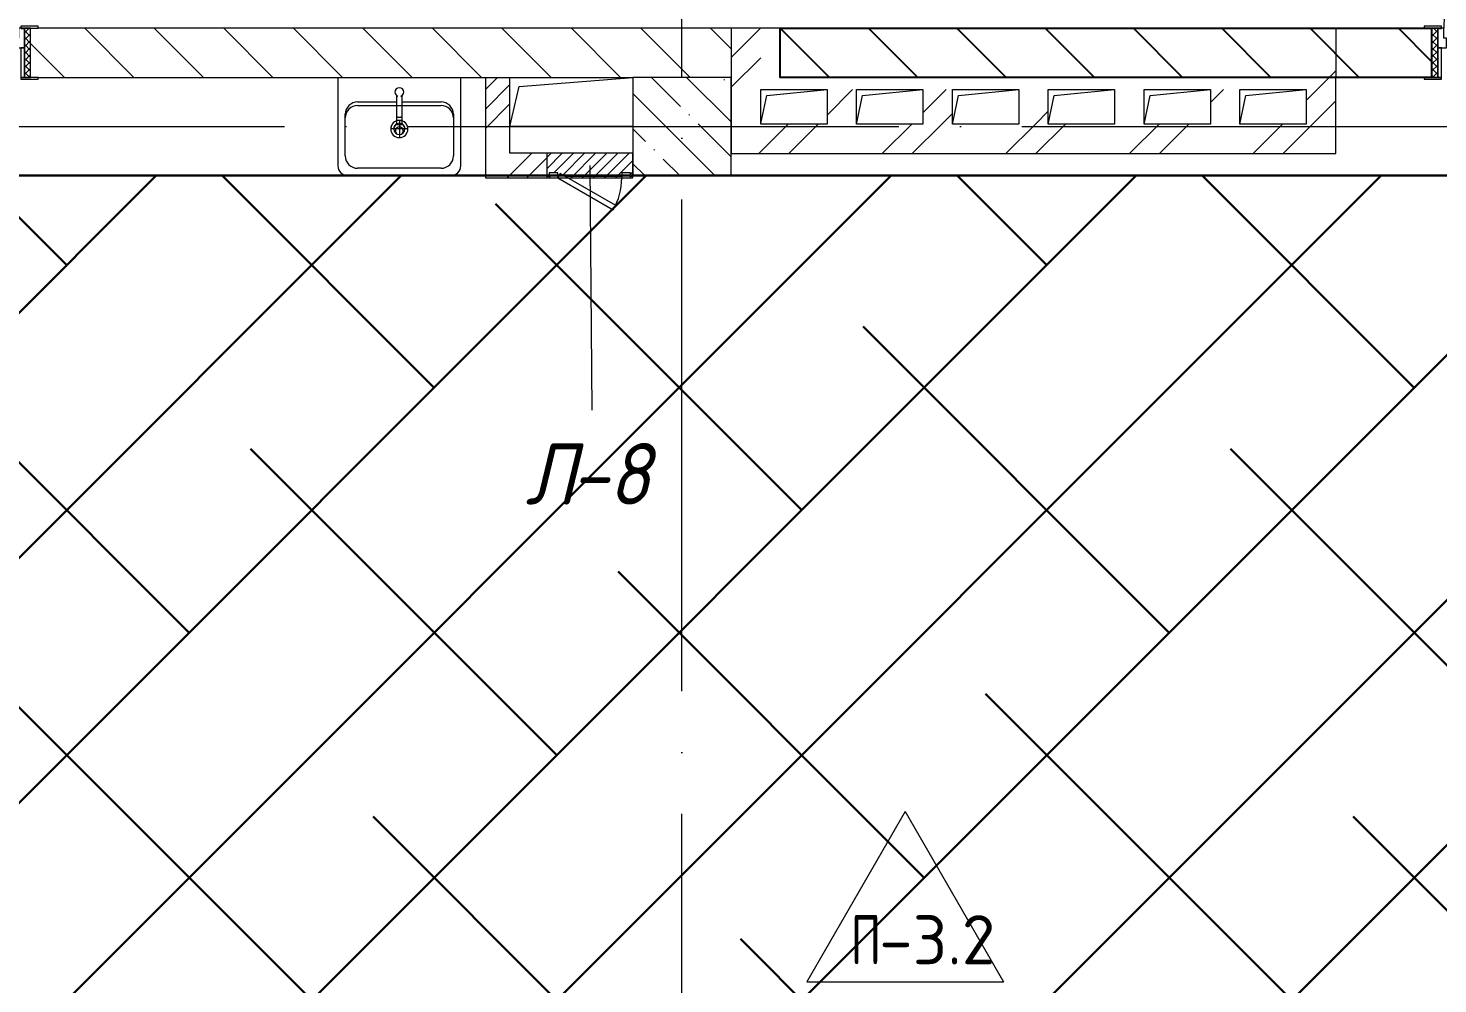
# Model space of a CAD drawing. Header units: millimetres. Extents: x -68946 to 690821, y -552984 to 293768.
# Drawn here: x 44202 to 49937, y -211754 to -207866 of the extents above; entities that cross this region are included whole.
import ezdxf

# ---------------------------------------------------------------- set-up
doc = ezdxf.new("R2010")
doc.units = ezdxf.units.MM
doc.linetypes.add('ADSK_Линия сетки', pattern=[2500, 2000, -250, 0, -250])
for name, color, linetype, lineweight in [('0) блоки', 250, 'Continuous', 25), ('1.1) Стяжка 5 вып.', 30, 'Continuous', 30), ('1.3) Звуко-изол           5 вып.', 90, 'Continuous', 30), ('A-DETL-GENF-OTLN', 250, 'Continuous', 5), ('A-DOOR-____-IDEN', 250, 'Continuous', 9), ('A-DOOR-____-MCUT', 250, 'Continuous', 5), ('A-DOOR-____-OTLN', 250, 'Continuous', 5), ('A-DOOR-FRAM-MCUT', 250, 'Continuous', 5), ('A-DOOR-FRAM-OTLN', 250, 'Continuous', 5), ('A-FLOR-____-IDEN', 250, 'Continuous', 9), ('A-FLOR-____-OTLN', 250, 'Continuous', 9), ('A-GENM-____-MCUT', 250, 'Continuous', 25), ('A-GENM-____-OTLN', 250, 'Continuous', 9), ('A-GLAZ-____-OTLN', 250, 'Continuous', 5), ('A-WALL-____-MCUT', 250, 'Continuous', 13), ('A-WALL-____-PATT', 250, 'Continuous', 13), ('P-SANR-FIXT-OTLN', 250, 'Continuous', 9), ('S-COLS-____-MCUT', 250, 'Continuous', 25), ('S-COLS-____-OTLN', 250, 'Continuous', 9), ('S-GRID-____-OTLN', 250, 'Continuous', 9)]:
    doc.layers.add(name, color=color, linetype=linetype, lineweight=lineweight)
doc.styles.add('ISOCPEUR_2', font='isocpeur.ttf', dxfattribs={"height": 160})
doc.styles.add('ISOCPEUR_I', font='isocpeui.ttf', dxfattribs={"width": 0.9, "height": 12.5})
pattern_1 = [(135, (1751.41, 164.685), (-14.14214, -14.14214), []), (225, (1751.41, 164.685), (14.14214, -14.14214), [])]
pattern_2 = [(45, (-371.384, 164.685), (-14.1421, 14.1421), []), (135, (-371.384, 164.685), (-14.1421, -14.1421), [])]
pattern_3 = [(45, (-3188.22, -259241.4), (-224.5064, 224.5064), []), (45, (-3108.85, -259241.4), (0, 449.0128), []), (45, (-3267.6, -259241.4), (0, 449.0128), [])]
pattern_4 = [(45, (-3188.22, -259241.4), (-251.4472, 251.4472), []), (45, (-3188.22, -258860.4), (-251.4472, 251.4472), [])]

# ---------------------------------------------------------------- blocks, each defined once
blk = doc.blocks.new('Раковина_АИ_3D_Рен_МГН_Santek Neo 50 - Раковина 500x400x170-V25-АР1_Маркировочный план 3 этажа')
at = {"layer": 'P-SANR-FIXT-OTLN', "lineweight": 5}
for p, q in [((-250, 25), (-250, -335)), ((250, -335), (250, 25)), ((-10, -167), (-10, -50.2)), ((10, -50.2), (10, -167)), ((-170, -75), (-10, -75)), ((-170, -89.7), (170, -89.7)), ((10, -75), (170, -75)), ((-220, -295), (-220, -125)), ((-220, -295), (-220, -139.7)), ((-10, -167), (10, -167)), ((-5.9, -137), (-7, -137)), ((-7, -137), (-7, -137)), ((-5.9, -137), (5.9, -137)), ((0, -150), (0, -220)), ((7, -137), (5.9, -137)), ((7, -137), (7, -137)), ((220, -125), (220, -295)), ((220, -139.7), (220, -295)), ((35, -185), (-35, -185)), ((-210, -375), (210, -375)), ((170, -345), (-170, -345)), ((170, -345), (-170, -345))]:
    blk.add_line(p, q, dxfattribs=at)
for centre, radius, start, end in [((0, -35), 18, 360, 180), ((0, -35), 18, 180, 250.80897), ((0, -35), 18, 289.19103, 360), ((0, -35), 18, 295.19321, 300), ((0, -35), 18, 309.99941, 315), ((0, -35), 18, 324.99969, 330), ((-170, -125), 50, 90, 180), ((-170, -139.7), 50, 90, 180), ((170, -125), 50, 0, 90), ((170, -139.7), 50, 0, 90), ((0, -185), 35, 0, 180), ((0, -185), 35, 106.67272, 180), ((0, -185), 23, 360, 180), ((0, -185), 23, 115.32987, 180), ((0, -185), 23, 360, 64.67013), ((0, -185), 35, 0, 73.32728), ((0, -185), 35, 180, 0), ((0, -185), 35, 180, 360), ((0, -185), 23, 180, 360), ((0, -185), 23, 180, 360), ((-210, -335), 40, 180, 270), ((-170, -295), 50, 180, 270), ((-170, -295), 50, 180, 270), ((170, -295), 50, 270, 0), ((170, -295), 50, 270, 0), ((210, -335), 40, 270, 0)]:
    blk.add_arc(centre, radius, start, end, dxfattribs=at)
for points in [[(-6.2, -51.9), (-6.1, -51.9), (-6, -52), (-5.9, -52)], [(5.9, -52), (6, -52), (6.1, -51.9), (6.2, -51.9)]]:
    blk.add_open_spline(points, degree=3, dxfattribs=at)
blk = doc.blocks.new('Сифон Orio для МГН - Сифон бутылочный-V29-АР1_Маркировочный план 3 этажа')
at = {"layer": 'P-SANR-FIXT-OTLN', "lineweight": 5}
for start, end in [(90, 233.74325), (165, 233.74325), (165, 233.74325), (165, 180), (105, 135), (105, 135), (306.25675, 90), (345, 75), (345, 75), (45, 75), (345, 15), (195, 233.74325), (306.25675, 315), (306.25675, 315), (306.25675, 315)]:
    blk.add_arc((0, 0), 16, start, end, dxfattribs=at)
blk = doc.blocks.new('Дверь_СКБ_1Ст_Внутренняя - Д-8_2п_1100x2100h_Кабинет директора_ Канцелярия_ Бухгалтерия_ Кабинеты заместителей директора_ Кабинет организатора внеклассной и внешкольной-41904973-АР1_Маркировочный план 3 этажа')
at = {"layer": 'A-DOOR-____-OTLN'}
h = blk.add_hatch(dxfattribs=at)
h.set_pattern_fill('FP_3', color=256, style=0, pattern_type=2)
h.set_pattern_definition(pattern_1)
h.paths.add_polyline_path([(537.5, -100), (562.5, -100), (562.5, 100), (537.5, 100), (537.5, 95.5)])
at = {"layer": 'A-DOOR-FRAM-OTLN'}
h = blk.add_hatch(dxfattribs=at)
h.set_pattern_fill('FP_4', color=256, style=0, pattern_type=2)
h.set_pattern_definition(pattern_2)
h.paths.add_polyline_path([(-537.5, -100), (-512.5, -100), (-512.5, 100), (-537.5, 100)])
at = {"layer": 'A-DOOR-____-MCUT'}
for p, q in [((-487.5, 1100), (-487.5, 100)), ((-447.5, 1100), (-487.5, 1100)), ((-447.5, 100), (-447.5, 1100)), ((-487.5, 100), (-447.5, 100))]:
    blk.add_line(p, q, dxfattribs=at)
at = {"layer": 'A-DOOR-____-OTLN'}
blk.add_arc((-487.5, 100), 1000, 360, 90, dxfattribs=at)
at = {"layer": 'A-DOOR-FRAM-MCUT'}
for p, q in [((-497.5, 108), (-567.5, 108)), ((-567.5, 108), (-567.5, 100)), ((-567.5, 100), (-497.5, 100)), ((-512.5, 100), (-537.5, 100)), ((-537.5, 100), (-537.5, -100)), ((-487.5, 100), (-512.5, 100)), ((-512.5, 100), (-512.5, 20)), ((-512.5, -100), (-512.5, 100)), ((-497.5, 100), (-512.5, 100)), ((-512.5, 100), (-512.5, 99)), ((-512.5, 99), (-497.5, 99)), ((-497.5, 100), (-497.5, 108)), ((-497.5, 99), (-497.5, 100)), ((-487.5, 60), (-487.5, 100)), ((-477.5, 60), (-487.5, 60)), ((-477.5, 20), (-477.5, 60)), ((512.5, 60), (502.5, 60)), ((502.5, 60), (502.5, 20)), ((512.5, 100), (512.5, 60)), ((537.5, 100), (512.5, 100)), ((592.5, 108), (522.5, 108)), ((522.5, 108), (522.5, 100)), ((537.5, 100), (522.5, 100)), ((522.5, 100), (522.5, 99)), ((522.5, 100), (592.5, 100)), ((522.5, 99), (537.5, 99)), ((537.5, 20), (537.5, 100)), ((562.5, 100), (537.5, 100)), ((537.5, 100), (537.5, -100)), ((537.5, 99), (537.5, 100)), ((562.5, -100), (562.5, 100)), ((592.5, 100), (592.5, 108)), ((-512.5, 20), (-477.5, 20)), ((-497.5, 20), (-512.5, 20)), ((-512.5, 20), (-512.5, -100)), ((-497.5, -100), (-497.5, 20)), ((502.5, 20), (537.5, 20)), ((537.5, 20), (522.5, 20)), ((522.5, 20), (522.5, -100)), ((537.5, -100), (537.5, 20)), ((-497.5, -100), (-567.5, -100)), ((-567.5, -100), (-567.5, -108)), ((-567.5, -108), (-497.5, -108)), ((-537.5, -100), (-512.5, -100)), ((-512.5, -100), (-497.5, -100)), ((-497.5, -108), (-497.5, -100)), ((522.5, -100), (537.5, -100)), ((592.5, -100), (522.5, -100)), ((522.5, -100), (522.5, -108)), ((522.5, -108), (592.5, -108)), ((537.5, -100), (562.5, -100)), ((592.5, -108), (592.5, -100))]:
    blk.add_line(p, q, dxfattribs=at)
blk = doc.blocks.new('Дверь_СКБ_1Ст_Внутренняя - Д-8_2л_1100x2100h_Кабинет директора_ Канцелярия_ Бухгалтерия_ Кабинеты заместителей директора_ Кабинет организатора внеклассной и внешкольной 2-42643613-АР1_Маркировочный план 3 этажа')
at = {"layer": 'A-DOOR-____-OTLN'}
h = blk.add_hatch(dxfattribs=at)
h.set_pattern_fill('FP_3', color=256, style=0, pattern_type=2)
h.set_pattern_definition(pattern_1)
h.paths.add_polyline_path([(537.5, -100), (562.5, -100), (562.5, 100), (537.5, 100), (537.5, 95.5)])
at = {"layer": 'A-DOOR-FRAM-OTLN'}
h = blk.add_hatch(dxfattribs=at)
h.set_pattern_fill('FP_4', color=256, style=0, pattern_type=2)
h.set_pattern_definition(pattern_2)
h.paths.add_polyline_path([(-512.5, -100), (-512.5, 100), (-537.5, 100), (-537.5, -100)])
at = {"layer": 'A-DOOR-____-MCUT'}
for p, q in [((512.5, 1100), (472.5, 1100)), ((472.5, 1100), (472.5, 100)), ((512.5, 100), (512.5, 1100)), ((472.5, 100), (512.5, 100))]:
    blk.add_line(p, q, dxfattribs=at)
at = {"layer": 'A-DOOR-____-OTLN'}
blk.add_arc((512.5, 100), 1000, 90, 180, dxfattribs=at)
at = {"layer": 'A-DOOR-FRAM-MCUT'}
for p, q in [((-497.5, 108), (-567.5, 108)), ((-567.5, 108), (-567.5, 100)), ((-567.5, 100), (-497.5, 100)), ((-512.5, 100), (-537.5, 100)), ((-537.5, 100), (-537.5, -100)), ((-487.5, 100), (-512.5, 100)), ((-512.5, 100), (-512.5, 20)), ((-512.5, -100), (-512.5, 100)), ((-497.5, 100), (-512.5, 100)), ((-512.5, 100), (-512.5, 99)), ((-512.5, 99), (-497.5, 99)), ((-497.5, 100), (-497.5, 108)), ((-497.5, 99), (-497.5, 100)), ((-487.5, 60), (-487.5, 100)), ((-477.5, 60), (-487.5, 60)), ((-477.5, 20), (-477.5, 60)), ((512.5, 60), (502.5, 60)), ((502.5, 60), (502.5, 20)), ((512.5, 100), (512.5, 60)), ((537.5, 100), (512.5, 100)), ((592.5, 108), (522.5, 108)), ((522.5, 108), (522.5, 100)), ((537.5, 100), (522.5, 100)), ((522.5, 100), (522.5, 99)), ((522.5, 100), (592.5, 100)), ((522.5, 99), (537.5, 99)), ((537.5, 20), (537.5, 100)), ((562.5, 100), (537.5, 100)), ((537.5, 100), (537.5, -100)), ((537.5, 99), (537.5, 100)), ((562.5, -100), (562.5, 100)), ((592.5, 100), (592.5, 108)), ((-512.5, 20), (-477.5, 20)), ((-497.5, 20), (-512.5, 20)), ((-512.5, 20), (-512.5, -100)), ((-497.5, -100), (-497.5, 20)), ((502.5, 20), (537.5, 20)), ((537.5, 20), (522.5, 20)), ((522.5, 20), (522.5, -100)), ((537.5, -100), (537.5, 20)), ((-497.5, -100), (-567.5, -100)), ((-567.5, -100), (-567.5, -108)), ((-567.5, -108), (-497.5, -108)), ((-537.5, -100), (-512.5, -100)), ((-512.5, -100), (-497.5, -100)), ((-497.5, -108), (-497.5, -100)), ((522.5, -100), (537.5, -100)), ((592.5, -100), (522.5, -100)), ((522.5, -100), (522.5, -108)), ((522.5, -108), (592.5, -108)), ((537.5, -100), (562.5, -100)), ((592.5, -108), (592.5, -100))]:
    blk.add_line(p, q, dxfattribs=at)
blk = doc.blocks.new('_Wn_-As_OpeningMEP_floor__Rectangular - _Wn_-As_OpeningMEP_floor__Rectangular-32466847-АР1_Маркировочный план 3 этажа')
at = {"layer": 'A-DETL-GENF-OTLN', "lineweight": 5}
for p, q in [((-212.2, 112.2), (250, 150)), ((-250, -50), (-212.2, 112.2))]:
    blk.add_line(p, q, dxfattribs=at)
blk = doc.blocks.new('_Wn_-As_OpeningMEP_floor__Rectangular - _Wn_-As_OpeningMEP_floor__Rectangular-V44-АР1_Маркировочный план 3 этажа')
at = {"layer": 'A-DETL-GENF-OTLN', "lineweight": 5}
for p, q in [((-110.5, 95.5), (135, 120)), ((-134.4, -17.2), (-110.5, 95.5))]:
    blk.add_line(p, q, dxfattribs=at)
blk = doc.blocks.new('_Wn_-As_OpeningMEP_floor__Rectangular - _Wn_-As_OpeningMEP_floor__Rectangular-32466859-АР1_Маркировочный план 3 этажа')
at = {"layer": 'A-DETL-GENF-OTLN', "lineweight": 5}
for p, q in [((-110.5, 95.5), (135, 120)), ((-135, -20), (-110.5, 95.5))]:
    blk.add_line(p, q, dxfattribs=at)
blk = doc.blocks.new('_Wn_-As_OpeningMEP_floor__Rectangular - _Wn_-As_OpeningMEP_floor__Rectangular-V45-АР1_Маркировочный план 3 этажа')
at = {"layer": 'A-DETL-GENF-OTLN', "lineweight": 5}
for p, q in [((-110.5, 95.5), (135, 120)), ((-135, -20), (-110.5, 95.5))]:
    blk.add_line(p, q, dxfattribs=at)
blk = doc.blocks.new('BSC_Колонна _Прямоугольная - 400x400-V58-АР1_Маркировочный план 3 этажа')
at = {"layer": 'S-COLS-____-OTLN', "lineweight": 5}
h = blk.add_hatch(dxfattribs=at)
h.set_pattern_fill('FP_32', color=256, style=0, pattern_type=2)
h.set_pattern_definition([(135, (-50049.98, -50975), (-142.5619, -142.5619), []), (135, (-49907.42, -50975), (-142.5619, -142.5619), [252.016, -50.403, 3.353, -47.05])])
h.paths.add_polyline_path([(200, -200), (200, 200), (-200, 200), (-200, -200)])
at = {"layer": 'S-COLS-____-MCUT', "lineweight": 5}
for p, q in [((200, 200), (-200, 200)), ((-200, 200), (-200, -109)), ((200, -200), (200, 200)), ((-200, -109), (-200, -199)), ((-200, -200), (200, -200))]:
    blk.add_line(p, q, dxfattribs=at)
blk = doc.blocks.new('АР_Люк - ЛРС_ВК_350х400_наружный_NCS S 1000-N-42749090-АР1_Маркировочный план 3 этажа')
at = {"layer": 'A-DOOR-____-OTLN'}
h = blk.add_hatch(dxfattribs=at)
h.set_pattern_fill('FP_54', color=256, style=0, pattern_type=2)
h.set_pattern_definition([(45, (125, 0), (-22.6274, 22.6274), [])])
h.paths.add_polyline_path([(-5, 50), (-5, 30), (-40, 30), (-40, 50), (-50, 50), (-50, -50), (300, -50), (300, 50), (290, 50), (290, 47.1), (275.5, 43), (290, 43), (290, 30), (255, 30), (255, 37.1), (265, 40), (255, 41), (255, 50), (250, 50), (249.2, 40), (245, 32.7), (215, 50), (19.8, 50)])
at = {"layer": 'A-DETL-GENF-OTLN', "lineweight": 5}
for p, q in [((300, 50), (-50, 50)), ((-50, 50), (-50, -50)), ((300, -50), (300, 50)), ((-50, -50), (300, -50))]:
    blk.add_line(p, q, dxfattribs=at)
at = {"layer": 'A-DOOR-____-MCUT', "lineweight": 5}
for p, q in [((29.8, 180), (19.8, 162.7)), ((255, 50), (29.8, 180)), ((19.8, 162.7), (245, 32.7)), ((-5, 50), (-40, 50)), ((-40, 50), (-40, 30)), ((-40, 30), (-5, 30)), ((-5, 30), (-5, 50)), ((245, 32.7), (255, 50)), ((290, 50), (255, 50)), ((255, 50), (255, 30)), ((255, 30), (290, 30)), ((290, 30), (290, 50))]:
    blk.add_line(p, q, dxfattribs=at)
blk.add_arc((255, 50), 260, 150, 180, dxfattribs=at)
at = {"layer": 'A-DOOR-____-OTLN'}
blk.add_line((255, 50), (29.8, 180), dxfattribs=at)
blk = doc.blocks.new('ASML_АР_Отделка Люка - ВО Отделка люков_Грунтовка 0_Шпатлевка 0_Окраска 0_0-42723977-АР1_Маркировочный план 3 этажа')
at = {"layer": 'A-GENM-____-MCUT', "lineweight": 5}
for p, q in [((-165, 3), (-175, 3)), ((-175, 3), (-175, 0)), ((102.1, 3), (-130, 3)), ((130, 3), (126, 3)), ((175, 3), (165, 3)), ((175, 0), (175, 3)), ((-175, 0), (-165, 0)), ((-130, 0), (107.3, 0)), ((124.2, 0), (130, 0)), ((165, 0), (175, 0))]:
    blk.add_line(p, q, dxfattribs=at)
blk = doc.blocks.new('AAR_СКБ_Марка_Перекрытия - Марка пола-17325028-АР1_Маркировочный план 3 этажа')
at = {"layer": 'A-FLOR-____-IDEN'}
for p, q in [((0, 6.932), (-4.002, 0)), ((0, 6.932), (4.002, 0)), ((-4.002, 0), (4.002, 0))]:
    blk.add_line(p, q, dxfattribs=at)

msp = doc.modelspace()

# ---------------------------------------------------------------- hatches: boundary and pattern name
at = {"layer": '0) блоки'}
h = msp.add_hatch(dxfattribs=at)
h.set_pattern_fill('ANSI31', color=256, scale=80, angle=90)
h.set_pattern_definition([(135, (47261.5, -207866.4), (-179.605, -179.605), [])])
h.paths.add_polyline_path([(49911.8153, -208066.3886), (47261.4885, -208066.3886), (47261.4885, -207866.3886), (49911.8153, -207866.3886)])
at = {"layer": '1.1) Стяжка 5 вып.', "lineweight": 30, "true_color": 0xf26722}
h = msp.add_hatch(dxfattribs=at)
h.set_pattern_fill('ANSI32', color=30, scale=222)
h.paths.add_polyline_path([(51201.2148, -208466.3886), (42432.3984, -208466.3886), (42432.3984, -215516.3886), (51201.2148, -215516.3886)])
at = {"layer": '1.3) Звуко-изол           5 вып.', "lineweight": 30}
h = msp.add_hatch(dxfattribs=at)
h.set_pattern_fill('ANSI38', color=256, scale=222)
h.paths.add_polyline_path([(51201.2148, -208466.3886), (42432.3984, -208466.3886), (42432.3984, -215516.3886), (51201.2148, -215516.3886)])
at = {"layer": 'A-WALL-____-PATT', "lineweight": 15, "true_color": 0x000000}
h = msp.add_hatch(dxfattribs=at)
h.set_pattern_fill('FP_1', color=18, style=0, pattern_type=2)
h.set_pattern_definition([(135, (-3188.22, -259241.39), (-141.42136, -141.42136), [])])
h.paths.add_polyline_path([(46161.7257, -208066.3892), (46161.7763, -208066.3886), (47062.3763, -208066.3886), (47061.7544, -207866.3892), (44211.7763, -207866.3892), (44211.7763, -208066.3892), (46061.7763, -208066.3892)])
h.paths.add_polyline_path([(41961.7763, -208066.3892), (43111.7763, -208066.3886), (43111.7763, -207866.3892), (41961.7763, -207866.3892)])
h = msp.add_hatch(dxfattribs=at)
h.set_pattern_fill('FP_2', color=18, style=0, pattern_type=2)
h.set_pattern_definition(pattern_4)
h.paths.add_polyline_path([(47181.7763, -208256.3886), (47182.3763, -208256.3886), (47182.3763, -207866.3886), (47062.3766, -207866.3892), (47062.3763, -208256.3886), (47151.7298, -208256.3886)])
h = msp.add_hatch(dxfattribs=at)
h.set_pattern_fill('FP_2', color=18, style=0, pattern_type=2)
h.set_pattern_definition(pattern_4)
h.paths.add_polyline_path([(49521.8153, -208256.3886), (49521.8153, -207866.3886), (49401.8156, -207866.3892), (49401.8153, -208256.3886), (49521.7763, -208256.3886)])
h = msp.add_hatch(dxfattribs=at)
h.set_pattern_fill('FP_9', color=18, style=0, pattern_type=2)
h.set_pattern_definition(pattern_3)
h.paths.add_polyline_path([(46062.0636, -208475.3886), (46161.7763, -208475.3886), (46161.7257, -208066.3892), (46061.7763, -208067.546), (46061.7763, -208475.3886)])
h = msp.add_hatch(dxfattribs=at)
h.set_pattern_fill('FP_2', color=18, style=0, pattern_type=2)
h.set_pattern_definition(pattern_4)
h.paths.add_polyline_path([(47571.7763, -208256.3886), (47571.7763, -208116.3886), (47451.7763, -208116.3886), (47451.7763, -208256.3886)])
h = msp.add_hatch(dxfattribs=at)
h.set_pattern_fill('FP_2', color=18, style=0, pattern_type=2)
h.set_pattern_definition(pattern_4)
h.paths.add_polyline_path([(47841.7764, -208256.3886), (47961.7763, -208256.3886), (47961.7763, -208116.3886), (47841.7763, -208116.3886), (47841.7763, -208237.8127)])
h = msp.add_hatch(dxfattribs=at)
h.set_pattern_fill('FP_2', color=18, style=0, pattern_type=2)
h.set_pattern_definition(pattern_4)
h.paths.add_polyline_path([(48305.1684, -208256.3886), (48351.7763, -208256.3886), (48351.776, -208116.3886), (48231.7763, -208116.3886), (48231.7763, -208256.3886)])
h = msp.add_hatch(dxfattribs=at)
h.set_pattern_fill('FP_2', color=18, style=0, pattern_type=2)
h.set_pattern_definition(pattern_4)
h.paths.add_polyline_path([(49011.7763, -208256.3886), (49131.7763, -208256.3886), (49131.7763, -208116.3886), (49011.7763, -208116.3886), (49011.7763, -208227.4837)])
h = msp.add_hatch(dxfattribs=at)
h.set_pattern_fill('FP_2', color=18, style=0, pattern_type=2)
h.set_pattern_definition(pattern_4)
h.paths.add_polyline_path([(47062.3763, -208376.3886), (49521.8153, -208376.3577), (49521.7763, -208256.3886), (47062.3763, -208256.3892), (47062.3763, -208293.2956)])
h = msp.add_hatch(dxfattribs=at)
h.set_pattern_fill('FP_9', color=18, style=0, pattern_type=2)
h.set_pattern_definition(pattern_3)
h.paths.add_polyline_path([(46167.4638, -208475.3886), (46311.7544, -208475.3886), (46311.7544, -208375.3886), (46161.7763, -208375.3886), (46161.7763, -208475.3886)])

# ---------------------------------------------------------------- linework, layer by layer
at = {"layer": '0) блоки'}
msp.add_lwpolyline([(49911.8153, -208066.3886), (47261.4885, -208066.3886), (47261.4885, -207866.3886), (49911.8153, -207866.3886)], close=True, dxfattribs=at)
at = {"layer": '1.1) Стяжка 5 вып.', "lineweight": 30}
msp.add_lwpolyline([(42432.3984, -208466.3886), (51201.2148, -208466.3886), (51201.2148, -215516.3886), (42432.3984, -215516.3886)], close=True, dxfattribs=at)
at = {"layer": 'A-DOOR-____-IDEN', "color": 18, "true_color": 0x000000}
msp.add_line((46486.7544, -208425.3886), (46495.2254, -209420.8651), dxfattribs=at)
at = {"layer": 'A-FLOR-____-OTLN', "color": 18, "lineweight": 5, "true_color": 0x000000}
msp.add_line((46661.7544, -208266.3886), (46161.7763, -208266.3886), dxfattribs=at)
at = {"layer": 'A-WALL-____-MCUT', "color": 18, "lineweight": 15, "true_color": 0x000000}
for p, q in [((47062.3763, -207866.3892), (44241.7763, -207866.3892)), ((47062.3763, -207866.3886), (47062.3763, -208376.3886)), ((49521.8153, -207866.3886), (47062.3763, -207866.3886)), ((49881.8153, -207866.3892), (49521.8153, -207866.3892)), ((49521.8153, -207866.3892), (49521.8153, -208066.3892)), ((44241.7763, -208066.3892), (46661.7544, -208066.3892)), ((46061.7763, -208066.3892), (46061.7763, -208475.3886)), ((46161.7763, -208375.3886), (46161.7763, -208066.3892)), ((49521.8153, -208066.3892), (49881.8153, -208066.3892)), ((49521.8153, -208376.3886), (49521.8153, -208066.3892)), ((47182.3763, -208256.3886), (47182.3763, -208116.3886)), ((47182.3763, -208116.3886), (47451.7763, -208116.3886)), ((47451.7763, -208116.3886), (47451.7763, -208256.3886)), ((47571.7763, -208256.3886), (47571.7763, -208116.3886)), ((47571.7763, -208116.3886), (47841.7763, -208116.3886)), ((47841.7763, -208116.3886), (47841.7763, -208256.3886)), ((47961.7763, -208256.3886), (47961.7763, -208116.3886)), ((47961.7763, -208116.3886), (48231.7763, -208116.3886)), ((48231.7763, -208116.3886), (48231.7763, -208256.3886)), ((48351.7763, -208256.3886), (48351.7763, -208116.3886)), ((48351.7763, -208116.3886), (48621.7763, -208116.3886)), ((48621.7763, -208116.3886), (48621.7763, -208256.3886)), ((48741.7763, -208256.3886), (48741.7763, -208116.3886)), ((48741.7763, -208116.3886), (49011.7763, -208116.3886)), ((49011.7763, -208116.3886), (49011.7763, -208256.3886)), ((49131.7763, -208256.3886), (49131.7763, -208116.3886)), ((49131.7763, -208116.3886), (49401.8153, -208116.3886)), ((49401.8153, -208116.3886), (49401.8153, -208256.3886)), ((47451.7763, -208256.3886), (47182.3763, -208256.3886)), ((47841.7763, -208256.3886), (47571.7763, -208256.3886)), ((48231.7763, -208256.3886), (47961.7763, -208256.3886)), ((48621.7763, -208256.3886), (48351.7763, -208256.3886)), ((49011.7763, -208256.3886), (48741.7763, -208256.3886)), ((49401.8153, -208256.3886), (49131.7763, -208256.3886)), ((46661.7544, -208375.3886), (46161.7763, -208375.3886)), ((47062.3763, -208376.3886), (49521.8153, -208376.3886)), ((46661.7544, -208475.3886), (46661.7544, -208468.3886)), ((46061.7763, -208475.3886), (46321.7544, -208475.3886)), ((46396.7544, -208475.3886), (46616.7544, -208475.3886)), ((46651.7544, -208475.3886), (46661.7544, -208475.3886))]:
    msp.add_line(p, q, dxfattribs=at)
at = {"layer": 'S-GRID-____-OTLN', "color": 18, "linetype": 'ADSK_Линия сетки', "true_color": 0x000000}
for p, q in [((46861.7763, -220563.733), (46861.7763, -199653.1503)), ((-6757.7749, -208266.3886), (70471.963, -208266.3886))]:
    msp.add_line(p, q, dxfattribs=at)

# ---------------------------------------------------------------- block references
at = {"layer": 'A-DOOR-____-OTLN', "color": 18, "true_color": 0x000000}
for name, p in [('Дверь_СКБ_1Ст_Внутренняя - Д-8_2п_1100x2100h_Кабинет директора_ Канцелярия_ Бухгалтерия_ Кабинеты заместителей директора_ Кабинет организатора внеклассной и внешкольной-41904973-АР1_Маркировочный план 3 этажа', (43649.2763, -207966.3892)), ('Дверь_СКБ_1Ст_Внутренняя - Д-8_2л_1100x2100h_Кабинет директора_ Канцелярия_ Бухгалтерия_ Кабинеты заместителей директора_ Кабинет организатора внеклассной и внешкольной 2-42643613-АР1_Маркировочный план 3 этажа', (50449.3153, -207966.3892))]:
    msp.add_blockref(name, p, dxfattribs=at)
at = {"layer": 'A-DOOR-____-OTLN', "color": 18, "true_color": 0x000000, "rotation": 180}
msp.add_blockref('АР_Люк - ЛРС_ВК_350х400_наружный_NCS S 1000-N-42749090-АР1_Маркировочный план 3 этажа', (46611.7544, -208425.3886), dxfattribs=at)
at = {"layer": 'A-FLOR-____-IDEN', "color": 18, "true_color": 0x000000, "xscale": 99.99999999999993, "yscale": 99.99999999999993, "zscale": 99.99999999999993}
msp.add_blockref('AAR_СКБ_Марка_Перекрытия - Марка пола-17325028-АР1_Маркировочный план 3 этажа', (47769.662, -211746.6321), dxfattribs=at)
at = {"layer": 'A-GENM-____-OTLN', "color": 18, "lineweight": 5, "true_color": 0x000000, "rotation": 180}
msp.add_blockref('ASML_АР_Отделка Люка - ВО Отделка люков_Грунтовка 0_Шпатлевка 0_Окраска 0_0-42723977-АР1_Маркировочный план 3 этажа', (46486.7544, -208465.3886), dxfattribs=at)
at = {"layer": 'A-GLAZ-____-OTLN', "color": 18, "true_color": 0x000000}
for name, p in [('_Wn_-As_OpeningMEP_floor__Rectangular - _Wn_-As_OpeningMEP_floor__Rectangular-32466847-АР1_Маркировочный план 3 этажа', (46411.7763, -208216.3886)), ('_Wn_-As_OpeningMEP_floor__Rectangular - _Wn_-As_OpeningMEP_floor__Rectangular-V44-АР1_Маркировочный план 3 этажа', (47316.7763, -208236.3889)), ('_Wn_-As_OpeningMEP_floor__Rectangular - _Wn_-As_OpeningMEP_floor__Rectangular-32466859-АР1_Маркировочный план 3 этажа', (47706.7763, -208236.3889)), ('_Wn_-As_OpeningMEP_floor__Rectangular - _Wn_-As_OpeningMEP_floor__Rectangular-V45-АР1_Маркировочный план 3 этажа', (48096.7763, -208236.3883)), ('_Wn_-As_OpeningMEP_floor__Rectangular - _Wn_-As_OpeningMEP_floor__Rectangular-V45-АР1_Маркировочный план 3 этажа', (48486.7763, -208236.3883)), ('_Wn_-As_OpeningMEP_floor__Rectangular - _Wn_-As_OpeningMEP_floor__Rectangular-V45-АР1_Маркировочный план 3 этажа', (48876.7763, -208236.3883)), ('_Wn_-As_OpeningMEP_floor__Rectangular - _Wn_-As_OpeningMEP_floor__Rectangular-V45-АР1_Маркировочный план 3 этажа', (49266.7763, -208236.3883))]:
    msp.add_blockref(name, p, dxfattribs=at)
at = {"layer": 'P-SANR-FIXT-OTLN', "color": 18, "lineweight": 5, "true_color": 0x000000}
for name, p in [('Раковина_АИ_3D_Рен_МГН_Santek Neo 50 - Раковина 500x400x170-V25-АР1_Маркировочный план 3 этажа', (45711.7763, -208091.3778)), ('Сифон Orio для МГН - Сифон бутылочный-V29-АР1_Маркировочный план 3 этажа', (45711.7763, -208284.3892))]:
    msp.add_blockref(name, p, dxfattribs=at)
at = {"layer": 'S-COLS-____-OTLN', "color": 18, "lineweight": 5, "true_color": 0x000000}
msp.add_blockref('BSC_Колонна _Прямоугольная - 400x400-V58-АР1_Маркировочный план 3 этажа', (46861.7544, -208266.3886), dxfattribs=at)

# ---------------------------------------------------------------- texts
at = {"layer": 'A-DOOR-____-IDEN', "color": 18, "true_color": 0x000000, "char_height": 250, "attachment_point": 1, "style": 'ISOCPEUR_I'}
for s, insert, width in [('\\fISOCPEUR|b0|i1|c204|p34|;\\W.9;Л', (46224.397, -209554.5109), 223.670812), ('-8', (46408.9439, -209554.5109), 404.0505)]:
    msp.add_mtext(s, dxfattribs=dict(at, insert=insert, width=width))
at = {"layer": 'A-FLOR-____-IDEN', "color": 18, "true_color": 0x000000, "char_height": 200, "attachment_point": 1, "style": 'ISOCPEUR_2'}
for s, insert, width in [('\\fISOCPEUR|b0|i0|c204|p34|;\\W.7;П', (47548.3271, -211475.2463), 140.295312), ('-3.2', (47664.0823, -211475.2463), 420.885937)]:
    msp.add_mtext(s, dxfattribs=dict(at, insert=insert, width=width))

doc.saveas('drawing.dxf')
